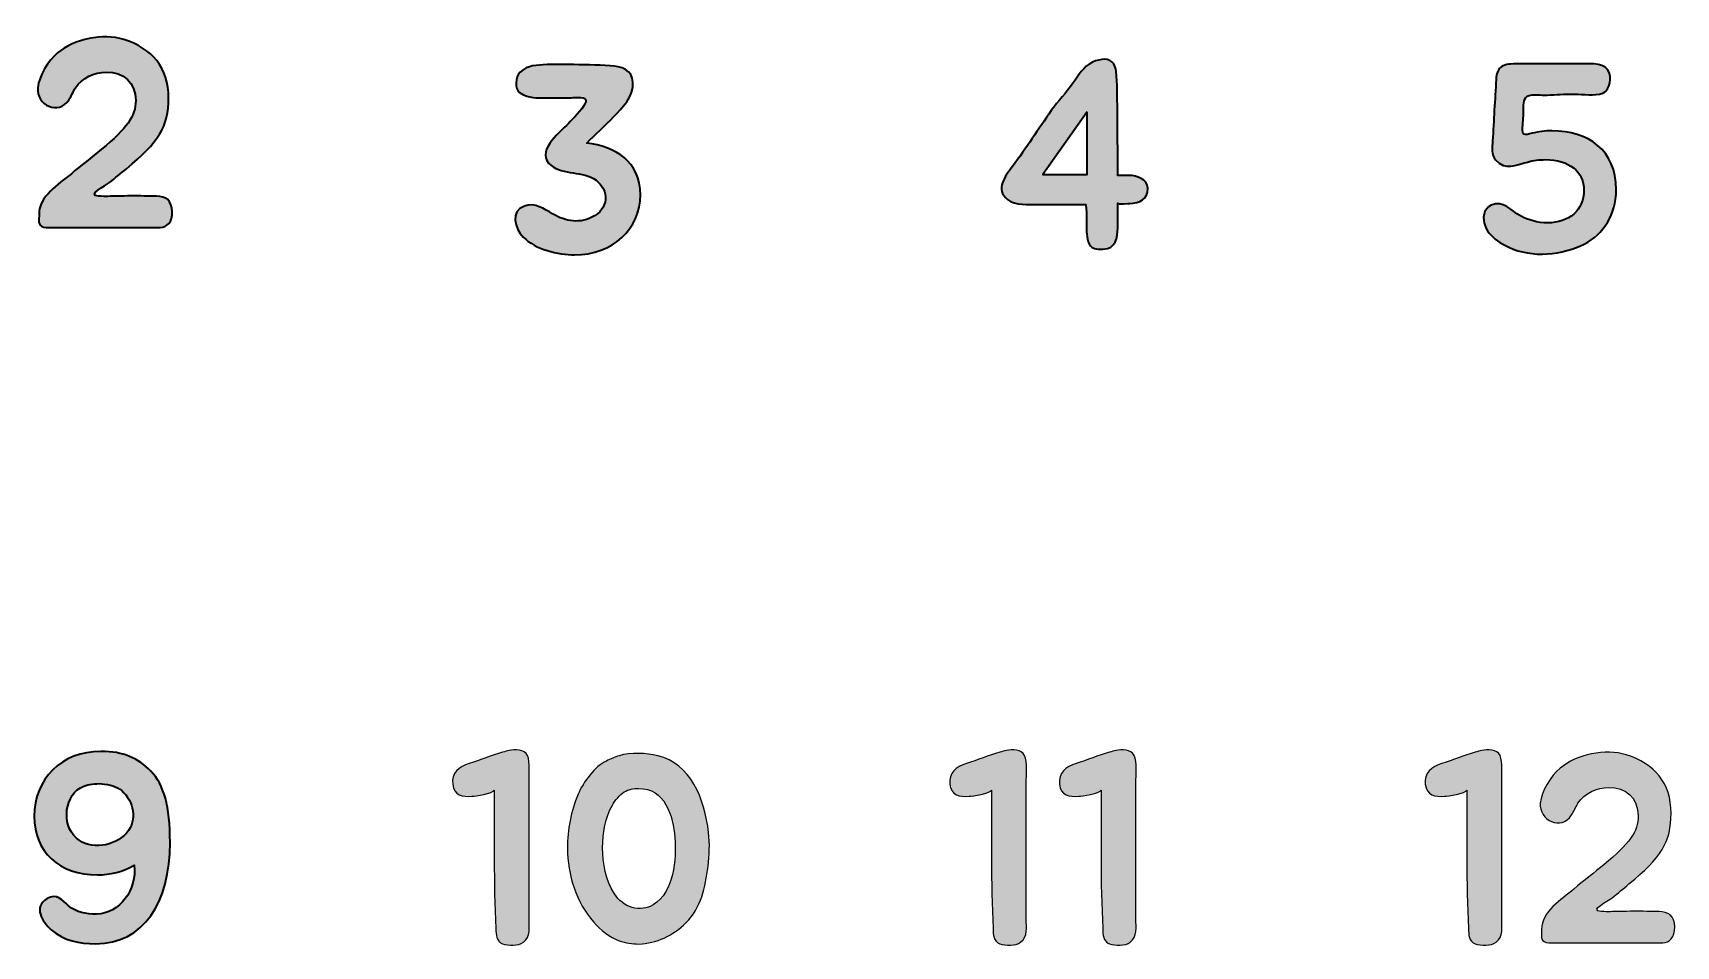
# Model space of a CAD drawing. Header units: millimetres. Extents: x 28 to 183, y 96 to 201.
# Drawn here: x 70.68 to 101.11, y 123.4 to 140.32 of the extents above; entities that cross this region are included whole.
import ezdxf

# ---------------------------------------------------------------- set-up
doc = ezdxf.new("R2010")
doc.units = ezdxf.units.MM
doc.header["$MEASUREMENT"] = 0
doc.layers.add('Layer 1', color=7, linetype='Continuous', lineweight=0)

# ---------------------------------------------------------------- blocks, each defined once
blk = doc.blocks.new('Block_0')
at = {"layer": 'Layer 1', "true_color": 0x010101, "transparency": 33554687}
h = blk.add_hatch(color=18, dxfattribs=at)
h.dxf.hatch_style = 2
edge = h.paths.add_edge_path()
edge.add_spline(control_points=[(70.771, 139.304), (70.79, 139.521), (70.968, 139.813), (71.136, 139.951), (71.448, 140.208), (71.976, 140.322), (72.362, 140.198), (72.886, 140.035), (73.192, 139.679), (73.192, 139.116), (73.192, 138.582), (73.009, 138.296), (72.411, 137.806), (72.312, 137.722), (72.204, 137.634), (72.1, 137.549), (72.031, 137.495), (71.66, 137.317), (71.897, 137.297), (72.04, 137.287), (72.1, 137.297), (72.243, 137.297), (72.411, 137.297), (72.579, 137.312), (72.742, 137.297), (72.876, 137.287), (73.073, 137.322), (73.177, 137.233), (73.281, 137.144), (73.286, 136.882), (73.197, 136.788), (73.113, 136.69), (72.974, 136.719), (72.861, 136.719), (72.861, 136.719), (71.087, 136.719), (71.087, 136.719), (71.023, 136.719), (70.939, 136.704), (70.879, 136.724), (70.761, 136.754), (70.795, 136.863), (70.795, 136.961), (70.795, 137.297), (71.156, 137.515), (71.393, 137.713), (71.566, 137.866), (71.774, 138.014), (71.952, 138.167), (72.416, 138.552), (72.584, 138.77), (72.584, 139.071), (72.584, 139.403), (72.352, 139.595), (72.04, 139.595), (71.813, 139.595), (71.596, 139.491), (71.468, 139.304), (71.428, 139.234), (71.393, 139.151), (71.349, 139.086), (71.156, 138.78), (70.746, 138.987), (70.771, 139.304)], knot_values=[0, 0, 0, 0, 1, 1, 1, 2, 2, 2, 3, 3, 3, 4, 4, 4, 5, 5, 5, 6, 6, 6, 7, 7, 7, 8, 8, 8, 9, 9, 9, 10, 10, 10, 11, 11, 11, 12, 12, 12, 13, 13, 13, 14, 14, 14, 15, 15, 15, 16, 16, 16, 17, 17, 17, 18, 18, 18, 19, 19, 19, 20, 20, 20, 21, 21, 21, 21], degree=3, periodic=0)
h = blk.add_hatch(color=18, dxfattribs=at)
h.dxf.hatch_style = 2
edge = h.paths.add_edge_path()
edge.add_spline(control_points=[(79.627, 139.397), (79.632, 139.471), (79.646, 139.545), (79.701, 139.594), (79.849, 139.728), (80.007, 139.723), (80.2, 139.733), (80.348, 139.738), (80.457, 139.733), (80.605, 139.733), (80.837, 139.733), (81.129, 139.723), (81.371, 139.713), (81.569, 139.703), (81.781, 139.634), (81.791, 139.406), (81.806, 139.145), (81.589, 138.922), (81.431, 138.764), (81.287, 138.616), (81.08, 138.428), (80.936, 138.28), (81.455, 138.211), (81.929, 137.954), (81.929, 137.321), (81.929, 136.689), (81.416, 136.209), (80.709, 136.209), (80.403, 136.209), (79.987, 136.308), (79.76, 136.54), (79.602, 136.694), (79.513, 137.02), (79.78, 137.114), (79.978, 137.183), (80.146, 137.059), (80.304, 136.97), (80.546, 136.822), (80.823, 136.778), (81.08, 136.931), (81.376, 137.109), (81.327, 137.469), (81.06, 137.623), (80.808, 137.771), (80.432, 137.682), (80.23, 137.909), (80.007, 138.166), (80.477, 138.507), (80.63, 138.68), (80.729, 138.779), (80.892, 138.947), (80.917, 139.046), (80.956, 139.154), (80.729, 139.12), (80.65, 139.12), (80.65, 139.12), (80.319, 139.12), (80.319, 139.12), (80.141, 139.12), (79.839, 139.09), (79.691, 139.219), (79.646, 139.258), (79.627, 139.313), (79.627, 139.397)], knot_values=[0, 0, 0, 0, 1, 1, 1, 2, 2, 2, 3, 3, 3, 4, 4, 4, 5, 5, 5, 6, 6, 6, 7, 7, 7, 8, 8, 8, 9, 9, 9, 10, 10, 10, 11, 11, 11, 12, 12, 12, 13, 13, 13, 14, 14, 14, 15, 15, 15, 16, 16, 16, 17, 17, 17, 18, 18, 18, 19, 19, 19, 20, 20, 20, 21, 21, 21, 21], degree=3, periodic=0)
h = blk.add_hatch(color=18, dxfattribs=at)
h.dxf.hatch_style = 2
edge = h.paths.add_edge_path()
edge.add_spline(control_points=[(90.736, 139.608), (90.766, 139.38), (90.756, 139.133), (90.761, 138.901), (90.761, 138.634), (90.766, 138.367), (90.766, 138.1), (90.766, 138.1), (90.766, 137.68), (90.766, 137.68), (90.766, 137.68), (90.978, 137.68), (90.978, 137.68), (91.122, 137.68), (91.314, 137.616), (91.324, 137.443), (91.324, 137.236), (91.171, 137.171), (90.988, 137.161), (90.968, 137.161), (90.776, 137.147), (90.766, 137.166), (90.766, 137.166), (90.766, 136.83), (90.766, 136.83), (90.766, 136.687), (90.781, 136.445), (90.637, 136.351), (90.578, 136.312), (90.41, 136.307), (90.336, 136.326), (90.217, 136.366), (90.198, 136.524), (90.188, 136.633), (90.183, 136.677), (90.198, 137.142), (90.168, 137.142), (90.168, 137.142), (89.298, 137.142), (89.298, 137.142), (89.111, 137.142), (88.873, 137.122), (88.725, 137.236), (88.493, 137.413), (88.686, 137.675), (88.819, 137.848), (89.071, 138.184), (89.298, 138.54), (89.536, 138.881), (89.664, 139.059), (89.817, 139.217), (89.941, 139.395), (90.034, 139.533), (90.133, 139.697), (90.297, 139.776), (90.455, 139.85), (90.613, 139.86), (90.692, 139.746), (90.712, 139.716), (90.731, 139.662), (90.736, 139.608)], knot_values=[0, 0, 0, 0, 1, 1, 1, 2, 2, 2, 3, 3, 3, 4, 4, 4, 5, 5, 5, 6, 6, 6, 7, 7, 7, 8, 8, 8, 9, 9, 9, 10, 10, 10, 11, 11, 11, 12, 12, 12, 13, 13, 13, 14, 14, 14, 15, 15, 15, 16, 16, 16, 17, 17, 17, 18, 18, 18, 19, 19, 19, 20, 20, 20, 20], degree=3, periodic=0)
edge = h.paths.add_edge_path()
edge.add_spline(control_points=[(90.203, 138.856), (90.203, 138.856), (89.382, 137.7), (89.382, 137.7), (89.382, 137.7), (90.203, 137.7), (90.203, 137.7), (90.203, 137.7), (90.203, 138.856), (90.203, 138.856)], knot_values=[0, 0, 0, 0, 1, 1, 1, 2, 2, 2, 3, 3, 3, 3], degree=3, periodic=0)
edge.add_line((90.203, 138.856), (90.203, 138.856))
h = blk.add_hatch(color=18, dxfattribs=at)
h.dxf.hatch_style = 2
edge = h.paths.add_edge_path()
edge.add_spline(control_points=[(98.139, 139.747), (98.139, 139.747), (99.36, 139.747), (99.36, 139.747), (99.538, 139.747), (99.809, 139.782), (99.874, 139.569), (99.913, 139.436), (99.864, 139.208), (99.686, 139.189), (99.518, 139.159), (99.325, 139.189), (99.152, 139.189), (98.964, 139.189), (98.836, 139.169), (98.653, 139.169), (98.584, 139.169), (98.446, 139.184), (98.386, 139.164), (98.277, 139.139), (98.282, 138.991), (98.282, 138.912), (98.282, 138.798), (98.267, 138.685), (98.263, 138.571), (98.248, 138.418), (98.302, 138.423), (98.44, 138.462), (98.559, 138.492), (98.683, 138.507), (98.806, 138.507), (99.473, 138.507), (99.997, 138.151), (99.997, 137.42), (99.997, 137.355), (99.997, 137.296), (99.982, 137.237), (99.928, 136.822), (99.656, 136.486), (99.261, 136.347), (98.796, 136.169), (98.263, 136.169), (97.843, 136.441), (97.724, 136.51), (97.615, 136.619), (97.571, 136.748), (97.516, 136.886), (97.531, 137.054), (97.679, 137.128), (97.902, 137.237), (98.05, 137.024), (98.223, 136.93), (98.371, 136.856), (98.539, 136.802), (98.722, 136.802), (99.127, 136.802), (99.399, 137.039), (99.399, 137.405), (99.399, 137.756), (99.117, 137.973), (98.688, 137.973), (98.574, 137.973), (98.46, 137.963), (98.352, 137.929), (98.139, 137.879), (97.942, 137.761), (97.763, 137.968), (97.679, 138.057), (97.699, 138.205), (97.709, 138.319), (97.719, 138.512), (97.729, 138.699), (97.739, 138.892), (97.754, 139.08), (97.763, 139.273), (97.773, 139.46), (97.778, 139.569), (97.808, 139.633), (97.852, 139.678), (97.912, 139.737), (98.01, 139.747), (98.139, 139.747)], knot_values=[0, 0, 0, 0, 1, 1, 1, 2, 2, 2, 3, 3, 3, 4, 4, 4, 5, 5, 5, 6, 6, 6, 7, 7, 7, 8, 8, 8, 9, 9, 9, 10, 10, 10, 11, 11, 11, 12, 12, 12, 13, 13, 13, 14, 14, 14, 15, 15, 15, 16, 16, 16, 17, 17, 17, 18, 18, 18, 19, 19, 19, 20, 20, 20, 21, 21, 21, 22, 22, 22, 23, 23, 23, 24, 24, 24, 25, 25, 25, 26, 26, 26, 27, 27, 27, 27], degree=3, periodic=0)
h = blk.add_hatch(color=18, dxfattribs=at)
h.dxf.hatch_style = 2
edge = h.paths.add_edge_path()
edge.add_spline(control_points=[(71.021, 123.706), (70.848, 123.864), (70.68, 124.126), (70.947, 124.285), (71.12, 124.388), (71.219, 124.26), (71.337, 124.151), (71.485, 124.028), (71.668, 123.998), (71.856, 123.998), (72.291, 123.998), (72.617, 124.462), (72.553, 124.902), (72.36, 124.789), (72.098, 124.724), (71.876, 124.724), (71.169, 124.724), (70.705, 125.149), (70.705, 125.811), (70.705, 126.498), (71.204, 127.012), (71.94, 127.012), (72.36, 127.012), (72.627, 126.889), (72.864, 126.647), (73.106, 126.39), (73.22, 126.004), (73.22, 125.322), (73.22, 124.21), (72.731, 123.45), (71.841, 123.45), (71.54, 123.45), (71.253, 123.504), (71.021, 123.706)], knot_values=[0, 0, 0, 0, 1, 1, 1, 2, 2, 2, 3, 3, 3, 4, 4, 4, 5, 5, 5, 6, 6, 6, 7, 7, 7, 8, 8, 8, 9, 9, 9, 10, 10, 10, 11, 11, 11, 11], degree=3, periodic=0)
edge = h.paths.add_edge_path()
edge.add_spline(control_points=[(71.624, 126.37), (71.263, 126.227), (71.199, 125.658), (71.485, 125.406), (71.742, 125.174), (72.202, 125.253), (72.414, 125.5), (72.627, 125.747), (72.543, 126.088), (72.325, 126.286), (72.236, 126.36), (72.098, 126.4), (71.955, 126.414), (71.836, 126.419), (71.713, 126.4), (71.624, 126.37)], knot_values=[0, 0, 0, 0, 1, 1, 1, 2, 2, 2, 3, 3, 3, 4, 4, 4, 5, 5, 5, 5], degree=3, periodic=0)
edge.add_line((71.624, 126.37), (71.624, 126.37))
h = blk.add_hatch(color=18, dxfattribs=at)
h.dxf.hatch_style = 2
edge = h.paths.add_edge_path()
edge.add_spline(control_points=[(79.501, 127.027), (79.6, 127.052), (79.783, 127.052), (79.837, 126.938), (79.891, 126.805), (79.867, 126.572), (79.867, 126.429), (79.867, 126.429), (79.867, 123.904), (79.867, 123.904), (79.867, 123.766), (79.901, 123.578), (79.763, 123.479), (79.669, 123.405), (79.486, 123.41), (79.378, 123.449), (79.259, 123.489), (79.254, 123.622), (79.254, 123.731), (79.209, 124.596), (79.224, 125.416), (79.224, 126.296), (79.204, 126.236), (78.864, 126.182), (78.809, 126.182), (78.636, 126.162), (78.473, 126.202), (78.453, 126.404), (78.429, 126.612), (78.567, 126.726), (78.76, 126.785), (78.967, 126.854), (79.17, 126.938), (79.378, 126.997), (79.422, 127.007), (79.461, 127.022), (79.501, 127.027)], knot_values=[0, 0, 0, 0, 1, 1, 1, 2, 2, 2, 3, 3, 3, 4, 4, 4, 5, 5, 5, 6, 6, 6, 7, 7, 7, 8, 8, 8, 9, 9, 9, 10, 10, 10, 11, 11, 11, 12, 12, 12, 12], degree=3, periodic=0)
h = blk.add_hatch(color=18, dxfattribs=at)
h.dxf.hatch_style = 2
edge = h.paths.add_edge_path()
edge.add_spline(control_points=[(81.536, 123.504), (81.358, 123.573), (81.195, 123.701), (81.061, 123.855), (80.745, 124.21), (80.577, 124.724), (80.577, 125.223), (80.577, 125.559), (80.646, 125.905), (80.775, 126.217), (80.869, 126.439), (81.091, 126.741), (81.299, 126.834), (81.373, 126.869), (81.457, 126.903), (81.536, 126.933), (81.748, 126.997), (82.035, 126.983), (82.252, 126.933), (82.855, 126.79), (83.117, 126.138), (83.191, 125.51), (83.216, 125.302), (83.206, 125.09), (83.181, 124.882), (83.132, 124.497), (83.053, 124.116), (82.776, 123.84), (82.529, 123.598), (82.228, 123.454), (81.897, 123.444), (81.778, 123.444), (81.654, 123.459), (81.536, 123.504)], knot_values=[0, 0, 0, 0, 1, 1, 1, 2, 2, 2, 3, 3, 3, 4, 4, 4, 5, 5, 5, 6, 6, 6, 7, 7, 7, 8, 8, 8, 9, 9, 9, 10, 10, 10, 11, 11, 11, 11], degree=3, periodic=0)
edge = h.paths.add_edge_path()
edge.add_spline(control_points=[(81.63, 126.261), (81.541, 126.202), (81.467, 126.113), (81.412, 126.019), (81.274, 125.782), (81.229, 125.5), (81.229, 125.228), (81.229, 124.947), (81.284, 124.621), (81.447, 124.373), (81.526, 124.255), (81.634, 124.161), (81.778, 124.121), (81.911, 124.087), (82.05, 124.097), (82.168, 124.171), (82.549, 124.403), (82.598, 125.016), (82.568, 125.416), (82.539, 125.811), (82.381, 126.34), (81.891, 126.325), (81.803, 126.325), (81.708, 126.311), (81.63, 126.261)], knot_values=[0, 0, 0, 0, 1, 1, 1, 2, 2, 2, 3, 3, 3, 4, 4, 4, 5, 5, 5, 6, 6, 6, 7, 7, 7, 8, 8, 8, 8], degree=3, periodic=0)
edge.add_line((81.63, 126.261), (81.63, 126.261))
h = blk.add_hatch(color=18, dxfattribs=at)
h.dxf.hatch_style = 2
edge = h.paths.add_edge_path()
edge.add_spline(control_points=[(88.707, 127.027), (88.806, 127.052), (88.989, 127.052), (89.043, 126.938), (89.097, 126.805), (89.073, 126.572), (89.073, 126.429), (89.073, 126.429), (89.073, 123.904), (89.073, 123.904), (89.073, 123.766), (89.107, 123.578), (88.969, 123.479), (88.875, 123.405), (88.692, 123.41), (88.584, 123.449), (88.465, 123.489), (88.46, 123.622), (88.46, 123.731), (88.416, 124.596), (88.43, 125.416), (88.43, 126.296), (88.41, 126.236), (88.07, 126.182), (88.015, 126.182), (87.842, 126.162), (87.679, 126.202), (87.659, 126.404), (87.635, 126.612), (87.773, 126.726), (87.966, 126.785), (88.173, 126.854), (88.376, 126.938), (88.584, 126.997), (88.628, 127.007), (88.667, 127.022), (88.707, 127.027)], knot_values=[0, 0, 0, 0, 1, 1, 1, 2, 2, 2, 3, 3, 3, 4, 4, 4, 5, 5, 5, 6, 6, 6, 7, 7, 7, 8, 8, 8, 9, 9, 9, 10, 10, 10, 11, 11, 11, 12, 12, 12, 12], degree=3, periodic=0)
h = blk.add_hatch(color=18, dxfattribs=at)
h.dxf.hatch_style = 2
edge = h.paths.add_edge_path()
edge.add_spline(control_points=[(90.737, 127.027), (90.836, 127.052), (91.019, 127.052), (91.073, 126.938), (91.127, 126.805), (91.103, 126.572), (91.103, 126.429), (91.103, 126.429), (91.103, 123.904), (91.103, 123.904), (91.103, 123.766), (91.137, 123.578), (90.999, 123.479), (90.905, 123.405), (90.722, 123.41), (90.613, 123.449), (90.495, 123.489), (90.49, 123.622), (90.49, 123.731), (90.445, 124.596), (90.46, 125.416), (90.46, 126.296), (90.44, 126.236), (90.099, 126.182), (90.045, 126.182), (89.872, 126.162), (89.709, 126.202), (89.689, 126.404), (89.665, 126.612), (89.803, 126.726), (89.996, 126.785), (90.203, 126.854), (90.406, 126.938), (90.613, 126.997), (90.658, 127.007), (90.697, 127.022), (90.737, 127.027)], knot_values=[0, 0, 0, 0, 1, 1, 1, 2, 2, 2, 3, 3, 3, 4, 4, 4, 5, 5, 5, 6, 6, 6, 7, 7, 7, 8, 8, 8, 9, 9, 9, 10, 10, 10, 11, 11, 11, 12, 12, 12, 12], degree=3, periodic=0)
h = blk.add_hatch(color=18, dxfattribs=at)
h.dxf.hatch_style = 2
edge = h.paths.add_edge_path()
edge.add_spline(control_points=[(97.51, 127.027), (97.609, 127.052), (97.792, 127.052), (97.846, 126.938), (97.9, 126.805), (97.876, 126.572), (97.876, 126.429), (97.876, 126.429), (97.876, 123.904), (97.876, 123.904), (97.876, 123.766), (97.91, 123.578), (97.772, 123.479), (97.678, 123.405), (97.495, 123.41), (97.386, 123.449), (97.268, 123.489), (97.263, 123.622), (97.263, 123.731), (97.218, 124.596), (97.233, 125.416), (97.233, 126.296), (97.213, 126.236), (96.872, 126.182), (96.818, 126.182), (96.645, 126.162), (96.482, 126.202), (96.462, 126.404), (96.438, 126.612), (96.576, 126.726), (96.769, 126.785), (96.976, 126.854), (97.179, 126.938), (97.386, 126.997), (97.431, 127.007), (97.47, 127.022), (97.51, 127.027)], knot_values=[0, 0, 0, 0, 1, 1, 1, 2, 2, 2, 3, 3, 3, 4, 4, 4, 5, 5, 5, 6, 6, 6, 7, 7, 7, 8, 8, 8, 9, 9, 9, 10, 10, 10, 11, 11, 11, 12, 12, 12, 12], degree=3, periodic=0)
h = blk.add_hatch(color=18, dxfattribs=at)
h.dxf.hatch_style = 2
edge = h.paths.add_edge_path()
edge.add_spline(control_points=[(98.591, 126.054), (98.61, 126.271), (98.789, 126.563), (98.957, 126.701), (99.268, 126.958), (99.797, 127.072), (100.182, 126.948), (100.706, 126.785), (101.012, 126.429), (101.012, 125.866), (101.012, 125.332), (100.829, 125.046), (100.231, 124.556), (100.132, 124.472), (100.024, 124.383), (99.92, 124.299), (99.851, 124.245), (99.48, 124.067), (99.717, 124.047), (99.861, 124.037), (99.92, 124.047), (100.064, 124.047), (100.231, 124.047), (100.399, 124.062), (100.562, 124.047), (100.696, 124.037), (100.893, 124.072), (100.998, 123.983), (101.101, 123.894), (101.106, 123.632), (101.017, 123.538), (100.933, 123.439), (100.795, 123.469), (100.681, 123.469), (100.681, 123.469), (98.907, 123.469), (98.907, 123.469), (98.843, 123.469), (98.759, 123.454), (98.7, 123.474), (98.581, 123.504), (98.616, 123.612), (98.616, 123.711), (98.616, 124.047), (98.976, 124.265), (99.213, 124.462), (99.386, 124.616), (99.594, 124.764), (99.772, 124.917), (100.236, 125.302), (100.404, 125.52), (100.404, 125.821), (100.404, 126.152), (100.172, 126.345), (99.861, 126.345), (99.634, 126.345), (99.416, 126.241), (99.288, 126.054), (99.248, 125.984), (99.213, 125.9), (99.169, 125.836), (98.976, 125.53), (98.566, 125.737), (98.591, 126.054)], knot_values=[0, 0, 0, 0, 1, 1, 1, 2, 2, 2, 3, 3, 3, 4, 4, 4, 5, 5, 5, 6, 6, 6, 7, 7, 7, 8, 8, 8, 9, 9, 9, 10, 10, 10, 11, 11, 11, 12, 12, 12, 13, 13, 13, 14, 14, 14, 15, 15, 15, 16, 16, 16, 17, 17, 17, 18, 18, 18, 19, 19, 19, 20, 20, 20, 21, 21, 21, 21], degree=3, periodic=0)
at = {"layer": 'Layer 1', "color": 18, "lineweight": 35, "true_color": 0x010101}
blk.add_lwpolyline([(90.203, 138.856), (89.382, 137.7), (90.203, 137.7)], close=True, dxfattribs=at)
for points, knots in [([(70.771, 139.304), (70.79, 139.521), (70.968, 139.813), (71.136, 139.951), (71.448, 140.208), (71.976, 140.322), (72.362, 140.198), (72.886, 140.035), (73.192, 139.679), (73.192, 139.116), (73.192, 138.582), (73.009, 138.296), (72.411, 137.806), (72.312, 137.722), (72.204, 137.634), (72.1, 137.549), (72.031, 137.495), (71.66, 137.317), (71.897, 137.297), (72.04, 137.287), (72.1, 137.297), (72.243, 137.297), (72.411, 137.297), (72.579, 137.312), (72.742, 137.297), (72.876, 137.287), (73.073, 137.322), (73.177, 137.233), (73.281, 137.144), (73.286, 136.882), (73.197, 136.788), (73.113, 136.69), (72.974, 136.719), (72.861, 136.719), (72.861, 136.719), (71.087, 136.719), (71.087, 136.719), (71.023, 136.719), (70.939, 136.704), (70.879, 136.724), (70.761, 136.754), (70.795, 136.863), (70.795, 136.961), (70.795, 137.297), (71.156, 137.515), (71.393, 137.713), (71.566, 137.866), (71.774, 138.014), (71.952, 138.167), (72.416, 138.552), (72.584, 138.77), (72.584, 139.071), (72.584, 139.403), (72.352, 139.595), (72.04, 139.595), (71.813, 139.595), (71.596, 139.491), (71.468, 139.304), (71.428, 139.234), (71.393, 139.151), (71.349, 139.086), (71.156, 138.78), (70.746, 138.987), (70.771, 139.304)], [0, 0, 0, 0, 1, 1, 1, 2, 2, 2, 3, 3, 3, 4, 4, 4, 5, 5, 5, 6, 6, 6, 7, 7, 7, 8, 8, 8, 9, 9, 9, 10, 10, 10, 11, 11, 11, 12, 12, 12, 13, 13, 13, 14, 14, 14, 15, 15, 15, 16, 16, 16, 17, 17, 17, 18, 18, 18, 19, 19, 19, 20, 20, 20, 21, 21, 21, 21]), ([(79.627, 139.397), (79.632, 139.471), (79.646, 139.545), (79.701, 139.594), (79.849, 139.728), (80.007, 139.723), (80.2, 139.733), (80.348, 139.738), (80.457, 139.733), (80.605, 139.733), (80.837, 139.733), (81.129, 139.723), (81.371, 139.713), (81.569, 139.703), (81.781, 139.634), (81.791, 139.406), (81.806, 139.145), (81.589, 138.922), (81.431, 138.764), (81.287, 138.616), (81.08, 138.428), (80.936, 138.28), (81.455, 138.211), (81.929, 137.954), (81.929, 137.321), (81.929, 136.689), (81.416, 136.209), (80.709, 136.209), (80.403, 136.209), (79.987, 136.308), (79.76, 136.54), (79.602, 136.694), (79.513, 137.02), (79.78, 137.114), (79.978, 137.183), (80.146, 137.059), (80.304, 136.97), (80.546, 136.822), (80.823, 136.778), (81.08, 136.931), (81.376, 137.109), (81.327, 137.469), (81.06, 137.623), (80.808, 137.771), (80.432, 137.682), (80.23, 137.909), (80.007, 138.166), (80.477, 138.507), (80.63, 138.68), (80.729, 138.779), (80.892, 138.947), (80.917, 139.046), (80.956, 139.154), (80.729, 139.12), (80.65, 139.12), (80.65, 139.12), (80.319, 139.12), (80.319, 139.12), (80.141, 139.12), (79.839, 139.09), (79.691, 139.219), (79.646, 139.258), (79.627, 139.313), (79.627, 139.397)], [0, 0, 0, 0, 1, 1, 1, 2, 2, 2, 3, 3, 3, 4, 4, 4, 5, 5, 5, 6, 6, 6, 7, 7, 7, 8, 8, 8, 9, 9, 9, 10, 10, 10, 11, 11, 11, 12, 12, 12, 13, 13, 13, 14, 14, 14, 15, 15, 15, 16, 16, 16, 17, 17, 17, 18, 18, 18, 19, 19, 19, 20, 20, 20, 21, 21, 21, 21]), ([(90.736, 139.608), (90.766, 139.38), (90.756, 139.133), (90.761, 138.901), (90.761, 138.634), (90.766, 138.367), (90.766, 138.1), (90.766, 138.1), (90.766, 137.68), (90.766, 137.68), (90.766, 137.68), (90.978, 137.68), (90.978, 137.68), (91.122, 137.68), (91.314, 137.616), (91.324, 137.443), (91.324, 137.236), (91.171, 137.171), (90.988, 137.161), (90.968, 137.161), (90.776, 137.147), (90.766, 137.166), (90.766, 137.166), (90.766, 136.83), (90.766, 136.83), (90.766, 136.687), (90.781, 136.445), (90.637, 136.351), (90.578, 136.312), (90.41, 136.307), (90.336, 136.326), (90.217, 136.366), (90.198, 136.524), (90.188, 136.633), (90.183, 136.677), (90.198, 137.142), (90.168, 137.142), (90.168, 137.142), (89.298, 137.142), (89.298, 137.142), (89.111, 137.142), (88.873, 137.122), (88.725, 137.236), (88.493, 137.413), (88.686, 137.675), (88.819, 137.848), (89.071, 138.184), (89.298, 138.54), (89.536, 138.881), (89.664, 139.059), (89.817, 139.217), (89.941, 139.395), (90.034, 139.533), (90.133, 139.697), (90.297, 139.776), (90.455, 139.85), (90.613, 139.86), (90.692, 139.746), (90.712, 139.716), (90.731, 139.662), (90.736, 139.608)], [0, 0, 0, 0, 1, 1, 1, 2, 2, 2, 3, 3, 3, 4, 4, 4, 5, 5, 5, 6, 6, 6, 7, 7, 7, 8, 8, 8, 9, 9, 9, 10, 10, 10, 11, 11, 11, 12, 12, 12, 13, 13, 13, 14, 14, 14, 15, 15, 15, 16, 16, 16, 17, 17, 17, 18, 18, 18, 19, 19, 19, 20, 20, 20, 20]), ([(98.139, 139.747), (98.139, 139.747), (99.36, 139.747), (99.36, 139.747), (99.538, 139.747), (99.809, 139.782), (99.874, 139.569), (99.913, 139.436), (99.864, 139.208), (99.686, 139.189), (99.518, 139.159), (99.325, 139.189), (99.152, 139.189), (98.964, 139.189), (98.836, 139.169), (98.653, 139.169), (98.584, 139.169), (98.446, 139.184), (98.386, 139.164), (98.277, 139.139), (98.282, 138.991), (98.282, 138.912), (98.282, 138.798), (98.267, 138.685), (98.263, 138.571), (98.248, 138.418), (98.302, 138.423), (98.44, 138.462), (98.559, 138.492), (98.683, 138.507), (98.806, 138.507), (99.473, 138.507), (99.997, 138.151), (99.997, 137.42), (99.997, 137.355), (99.997, 137.296), (99.982, 137.237), (99.928, 136.822), (99.656, 136.486), (99.261, 136.347), (98.796, 136.169), (98.263, 136.169), (97.843, 136.441), (97.724, 136.51), (97.615, 136.619), (97.571, 136.748), (97.516, 136.886), (97.531, 137.054), (97.679, 137.128), (97.902, 137.237), (98.05, 137.024), (98.223, 136.93), (98.371, 136.856), (98.539, 136.802), (98.722, 136.802), (99.127, 136.802), (99.399, 137.039), (99.399, 137.405), (99.399, 137.756), (99.117, 137.973), (98.688, 137.973), (98.574, 137.973), (98.46, 137.963), (98.352, 137.929), (98.139, 137.879), (97.942, 137.761), (97.763, 137.968), (97.679, 138.057), (97.699, 138.205), (97.709, 138.319), (97.719, 138.512), (97.729, 138.699), (97.739, 138.892), (97.754, 139.08), (97.763, 139.273), (97.773, 139.46), (97.778, 139.569), (97.808, 139.633), (97.852, 139.678), (97.912, 139.737), (98.01, 139.747), (98.139, 139.747)], [0, 0, 0, 0, 1, 1, 1, 2, 2, 2, 3, 3, 3, 4, 4, 4, 5, 5, 5, 6, 6, 6, 7, 7, 7, 8, 8, 8, 9, 9, 9, 10, 10, 10, 11, 11, 11, 12, 12, 12, 13, 13, 13, 14, 14, 14, 15, 15, 15, 16, 16, 16, 17, 17, 17, 18, 18, 18, 19, 19, 19, 20, 20, 20, 21, 21, 21, 22, 22, 22, 23, 23, 23, 24, 24, 24, 25, 25, 25, 26, 26, 26, 27, 27, 27, 27]), ([(71.021, 123.706), (70.848, 123.864), (70.68, 124.126), (70.947, 124.285), (71.12, 124.388), (71.219, 124.26), (71.337, 124.151), (71.485, 124.028), (71.668, 123.998), (71.856, 123.998), (72.291, 123.998), (72.617, 124.462), (72.553, 124.902), (72.36, 124.789), (72.098, 124.724), (71.876, 124.724), (71.169, 124.724), (70.705, 125.149), (70.705, 125.811), (70.705, 126.498), (71.204, 127.012), (71.94, 127.012), (72.36, 127.012), (72.627, 126.889), (72.864, 126.647), (73.106, 126.39), (73.22, 126.004), (73.22, 125.322), (73.22, 124.21), (72.731, 123.45), (71.841, 123.45), (71.54, 123.45), (71.253, 123.504), (71.021, 123.706)], [0, 0, 0, 0, 1, 1, 1, 2, 2, 2, 3, 3, 3, 4, 4, 4, 5, 5, 5, 6, 6, 6, 7, 7, 7, 8, 8, 8, 9, 9, 9, 10, 10, 10, 11, 11, 11, 11]), ([(71.624, 126.37), (71.263, 126.227), (71.199, 125.658), (71.485, 125.406), (71.742, 125.174), (72.202, 125.253), (72.414, 125.5), (72.627, 125.747), (72.543, 126.088), (72.325, 126.286), (72.236, 126.36), (72.098, 126.4), (71.955, 126.414), (71.836, 126.419), (71.713, 126.4), (71.624, 126.37)], [0, 0, 0, 0, 1, 1, 1, 2, 2, 2, 3, 3, 3, 4, 4, 4, 5, 5, 5, 5])]:
    blk.add_open_spline(points, degree=3, knots=knots, dxfattribs=at)
at = {"layer": 'Layer 1'}
for points, knots in [([(70.771, 139.304), (70.79, 139.521), (70.968, 139.813), (71.136, 139.951), (71.448, 140.208), (71.976, 140.322), (72.362, 140.198), (72.886, 140.035), (73.192, 139.679), (73.192, 139.116), (73.192, 138.582), (73.009, 138.296), (72.411, 137.806), (72.312, 137.722), (72.204, 137.634), (72.1, 137.549), (72.031, 137.495), (71.66, 137.317), (71.897, 137.297), (72.04, 137.287), (72.1, 137.297), (72.243, 137.297), (72.411, 137.297), (72.579, 137.312), (72.742, 137.297), (72.876, 137.287), (73.073, 137.322), (73.177, 137.233), (73.281, 137.144), (73.286, 136.882), (73.197, 136.788), (73.113, 136.69), (72.974, 136.719), (72.861, 136.719), (72.861, 136.719), (71.087, 136.719), (71.087, 136.719), (71.023, 136.719), (70.939, 136.704), (70.879, 136.724), (70.761, 136.754), (70.795, 136.863), (70.795, 136.961), (70.795, 137.297), (71.156, 137.515), (71.393, 137.713), (71.566, 137.866), (71.774, 138.014), (71.952, 138.167), (72.416, 138.552), (72.584, 138.77), (72.584, 139.071), (72.584, 139.403), (72.352, 139.595), (72.04, 139.595), (71.813, 139.595), (71.596, 139.491), (71.468, 139.304), (71.428, 139.234), (71.393, 139.151), (71.349, 139.086), (71.156, 138.78), (70.746, 138.987), (70.771, 139.304)], [0, 0, 0, 0, 1, 1, 1, 2, 2, 2, 3, 3, 3, 4, 4, 4, 5, 5, 5, 6, 6, 6, 7, 7, 7, 8, 8, 8, 9, 9, 9, 10, 10, 10, 11, 11, 11, 12, 12, 12, 13, 13, 13, 14, 14, 14, 15, 15, 15, 16, 16, 16, 17, 17, 17, 18, 18, 18, 19, 19, 19, 20, 20, 20, 21, 21, 21, 21]), ([(79.627, 139.397), (79.632, 139.471), (79.646, 139.545), (79.701, 139.594), (79.849, 139.728), (80.007, 139.723), (80.2, 139.733), (80.348, 139.738), (80.457, 139.733), (80.605, 139.733), (80.837, 139.733), (81.129, 139.723), (81.371, 139.713), (81.569, 139.703), (81.781, 139.634), (81.791, 139.406), (81.806, 139.145), (81.589, 138.922), (81.431, 138.764), (81.287, 138.616), (81.08, 138.428), (80.936, 138.28), (81.455, 138.211), (81.929, 137.954), (81.929, 137.321), (81.929, 136.689), (81.416, 136.209), (80.709, 136.209), (80.403, 136.209), (79.987, 136.308), (79.76, 136.54), (79.602, 136.694), (79.513, 137.02), (79.78, 137.114), (79.978, 137.183), (80.146, 137.059), (80.304, 136.97), (80.546, 136.822), (80.823, 136.778), (81.08, 136.931), (81.376, 137.109), (81.327, 137.469), (81.06, 137.623), (80.808, 137.771), (80.432, 137.682), (80.23, 137.909), (80.007, 138.166), (80.477, 138.507), (80.63, 138.68), (80.729, 138.779), (80.892, 138.947), (80.917, 139.046), (80.956, 139.154), (80.729, 139.12), (80.65, 139.12), (80.65, 139.12), (80.319, 139.12), (80.319, 139.12), (80.141, 139.12), (79.839, 139.09), (79.691, 139.219), (79.646, 139.258), (79.627, 139.313), (79.627, 139.397)], [0, 0, 0, 0, 1, 1, 1, 2, 2, 2, 3, 3, 3, 4, 4, 4, 5, 5, 5, 6, 6, 6, 7, 7, 7, 8, 8, 8, 9, 9, 9, 10, 10, 10, 11, 11, 11, 12, 12, 12, 13, 13, 13, 14, 14, 14, 15, 15, 15, 16, 16, 16, 17, 17, 17, 18, 18, 18, 19, 19, 19, 20, 20, 20, 21, 21, 21, 21]), ([(90.736, 139.608), (90.766, 139.38), (90.756, 139.133), (90.761, 138.901), (90.761, 138.634), (90.766, 138.367), (90.766, 138.1), (90.766, 138.1), (90.766, 137.68), (90.766, 137.68), (90.766, 137.68), (90.978, 137.68), (90.978, 137.68), (91.122, 137.68), (91.314, 137.616), (91.324, 137.443), (91.324, 137.236), (91.171, 137.171), (90.988, 137.161), (90.968, 137.161), (90.776, 137.147), (90.766, 137.166), (90.766, 137.166), (90.766, 136.83), (90.766, 136.83), (90.766, 136.687), (90.781, 136.445), (90.637, 136.351), (90.578, 136.312), (90.41, 136.307), (90.336, 136.326), (90.217, 136.366), (90.198, 136.524), (90.188, 136.633), (90.183, 136.677), (90.198, 137.142), (90.168, 137.142), (90.168, 137.142), (89.298, 137.142), (89.298, 137.142), (89.111, 137.142), (88.873, 137.122), (88.725, 137.236), (88.493, 137.413), (88.686, 137.675), (88.819, 137.848), (89.071, 138.184), (89.298, 138.54), (89.536, 138.881), (89.664, 139.059), (89.817, 139.217), (89.941, 139.395), (90.034, 139.533), (90.133, 139.697), (90.297, 139.776), (90.455, 139.85), (90.613, 139.86), (90.692, 139.746), (90.712, 139.716), (90.731, 139.662), (90.736, 139.608)], [0, 0, 0, 0, 1, 1, 1, 2, 2, 2, 3, 3, 3, 4, 4, 4, 5, 5, 5, 6, 6, 6, 7, 7, 7, 8, 8, 8, 9, 9, 9, 10, 10, 10, 11, 11, 11, 12, 12, 12, 13, 13, 13, 14, 14, 14, 15, 15, 15, 16, 16, 16, 17, 17, 17, 18, 18, 18, 19, 19, 19, 20, 20, 20, 20]), ([(98.139, 139.747), (98.139, 139.747), (99.36, 139.747), (99.36, 139.747), (99.538, 139.747), (99.809, 139.782), (99.874, 139.569), (99.913, 139.436), (99.864, 139.208), (99.686, 139.189), (99.518, 139.159), (99.325, 139.189), (99.152, 139.189), (98.964, 139.189), (98.836, 139.169), (98.653, 139.169), (98.584, 139.169), (98.446, 139.184), (98.386, 139.164), (98.277, 139.139), (98.282, 138.991), (98.282, 138.912), (98.282, 138.798), (98.267, 138.685), (98.263, 138.571), (98.248, 138.418), (98.302, 138.423), (98.44, 138.462), (98.559, 138.492), (98.683, 138.507), (98.806, 138.507), (99.473, 138.507), (99.997, 138.151), (99.997, 137.42), (99.997, 137.355), (99.997, 137.296), (99.982, 137.237), (99.928, 136.822), (99.656, 136.486), (99.261, 136.347), (98.796, 136.169), (98.263, 136.169), (97.843, 136.441), (97.724, 136.51), (97.615, 136.619), (97.571, 136.748), (97.516, 136.886), (97.531, 137.054), (97.679, 137.128), (97.902, 137.237), (98.05, 137.024), (98.223, 136.93), (98.371, 136.856), (98.539, 136.802), (98.722, 136.802), (99.127, 136.802), (99.399, 137.039), (99.399, 137.405), (99.399, 137.756), (99.117, 137.973), (98.688, 137.973), (98.574, 137.973), (98.46, 137.963), (98.352, 137.929), (98.139, 137.879), (97.942, 137.761), (97.763, 137.968), (97.679, 138.057), (97.699, 138.205), (97.709, 138.319), (97.719, 138.512), (97.729, 138.699), (97.739, 138.892), (97.754, 139.08), (97.763, 139.273), (97.773, 139.46), (97.778, 139.569), (97.808, 139.633), (97.852, 139.678), (97.912, 139.737), (98.01, 139.747), (98.139, 139.747)], [0, 0, 0, 0, 1, 1, 1, 2, 2, 2, 3, 3, 3, 4, 4, 4, 5, 5, 5, 6, 6, 6, 7, 7, 7, 8, 8, 8, 9, 9, 9, 10, 10, 10, 11, 11, 11, 12, 12, 12, 13, 13, 13, 14, 14, 14, 15, 15, 15, 16, 16, 16, 17, 17, 17, 18, 18, 18, 19, 19, 19, 20, 20, 20, 21, 21, 21, 22, 22, 22, 23, 23, 23, 24, 24, 24, 25, 25, 25, 26, 26, 26, 27, 27, 27, 27]), ([(90.203, 138.856), (90.203, 138.856), (89.382, 137.7), (89.382, 137.7), (89.382, 137.7), (90.203, 137.7), (90.203, 137.7), (90.203, 137.7), (90.203, 138.856), (90.203, 138.856)], [0, 0, 0, 0, 1, 1, 1, 2, 2, 2, 3, 3, 3, 3]), ([(71.021, 123.706), (70.848, 123.864), (70.68, 124.126), (70.947, 124.285), (71.12, 124.388), (71.219, 124.26), (71.337, 124.151), (71.485, 124.028), (71.668, 123.998), (71.856, 123.998), (72.291, 123.998), (72.617, 124.462), (72.553, 124.902), (72.36, 124.789), (72.098, 124.724), (71.876, 124.724), (71.169, 124.724), (70.705, 125.149), (70.705, 125.811), (70.705, 126.498), (71.204, 127.012), (71.94, 127.012), (72.36, 127.012), (72.627, 126.889), (72.864, 126.647), (73.106, 126.39), (73.22, 126.004), (73.22, 125.322), (73.22, 124.21), (72.731, 123.45), (71.841, 123.45), (71.54, 123.45), (71.253, 123.504), (71.021, 123.706)], [0, 0, 0, 0, 1, 1, 1, 2, 2, 2, 3, 3, 3, 4, 4, 4, 5, 5, 5, 6, 6, 6, 7, 7, 7, 8, 8, 8, 9, 9, 9, 10, 10, 10, 11, 11, 11, 11]), ([(79.501, 127.027), (79.6, 127.052), (79.783, 127.052), (79.837, 126.938), (79.891, 126.805), (79.867, 126.572), (79.867, 126.429), (79.867, 126.429), (79.867, 123.904), (79.867, 123.904), (79.867, 123.766), (79.901, 123.578), (79.763, 123.479), (79.669, 123.405), (79.486, 123.41), (79.378, 123.449), (79.259, 123.489), (79.254, 123.622), (79.254, 123.731), (79.209, 124.596), (79.224, 125.416), (79.224, 126.296), (79.204, 126.236), (78.864, 126.182), (78.809, 126.182), (78.636, 126.162), (78.473, 126.202), (78.453, 126.404), (78.429, 126.612), (78.567, 126.726), (78.76, 126.785), (78.967, 126.854), (79.17, 126.938), (79.378, 126.997), (79.422, 127.007), (79.461, 127.022), (79.501, 127.027)], [0, 0, 0, 0, 1, 1, 1, 2, 2, 2, 3, 3, 3, 4, 4, 4, 5, 5, 5, 6, 6, 6, 7, 7, 7, 8, 8, 8, 9, 9, 9, 10, 10, 10, 11, 11, 11, 12, 12, 12, 12]), ([(81.536, 123.504), (81.358, 123.573), (81.195, 123.701), (81.061, 123.855), (80.745, 124.21), (80.577, 124.724), (80.577, 125.223), (80.577, 125.559), (80.646, 125.905), (80.775, 126.217), (80.869, 126.439), (81.091, 126.741), (81.299, 126.834), (81.373, 126.869), (81.457, 126.903), (81.536, 126.933), (81.748, 126.997), (82.035, 126.983), (82.252, 126.933), (82.855, 126.79), (83.117, 126.138), (83.191, 125.51), (83.216, 125.302), (83.206, 125.09), (83.181, 124.882), (83.132, 124.497), (83.053, 124.116), (82.776, 123.84), (82.529, 123.598), (82.228, 123.454), (81.897, 123.444), (81.778, 123.444), (81.654, 123.459), (81.536, 123.504)], [0, 0, 0, 0, 1, 1, 1, 2, 2, 2, 3, 3, 3, 4, 4, 4, 5, 5, 5, 6, 6, 6, 7, 7, 7, 8, 8, 8, 9, 9, 9, 10, 10, 10, 11, 11, 11, 11]), ([(88.707, 127.027), (88.806, 127.052), (88.989, 127.052), (89.043, 126.938), (89.097, 126.805), (89.073, 126.572), (89.073, 126.429), (89.073, 126.429), (89.073, 123.904), (89.073, 123.904), (89.073, 123.766), (89.107, 123.578), (88.969, 123.479), (88.875, 123.405), (88.692, 123.41), (88.584, 123.449), (88.465, 123.489), (88.46, 123.622), (88.46, 123.731), (88.416, 124.596), (88.43, 125.416), (88.43, 126.296), (88.41, 126.236), (88.07, 126.182), (88.015, 126.182), (87.842, 126.162), (87.679, 126.202), (87.659, 126.404), (87.635, 126.612), (87.773, 126.726), (87.966, 126.785), (88.173, 126.854), (88.376, 126.938), (88.584, 126.997), (88.628, 127.007), (88.667, 127.022), (88.707, 127.027)], [0, 0, 0, 0, 1, 1, 1, 2, 2, 2, 3, 3, 3, 4, 4, 4, 5, 5, 5, 6, 6, 6, 7, 7, 7, 8, 8, 8, 9, 9, 9, 10, 10, 10, 11, 11, 11, 12, 12, 12, 12]), ([(90.737, 127.027), (90.836, 127.052), (91.019, 127.052), (91.073, 126.938), (91.127, 126.805), (91.103, 126.572), (91.103, 126.429), (91.103, 126.429), (91.103, 123.904), (91.103, 123.904), (91.103, 123.766), (91.137, 123.578), (90.999, 123.479), (90.905, 123.405), (90.722, 123.41), (90.613, 123.449), (90.495, 123.489), (90.49, 123.622), (90.49, 123.731), (90.445, 124.596), (90.46, 125.416), (90.46, 126.296), (90.44, 126.236), (90.099, 126.182), (90.045, 126.182), (89.872, 126.162), (89.709, 126.202), (89.689, 126.404), (89.665, 126.612), (89.803, 126.726), (89.996, 126.785), (90.203, 126.854), (90.406, 126.938), (90.613, 126.997), (90.658, 127.007), (90.697, 127.022), (90.737, 127.027)], [0, 0, 0, 0, 1, 1, 1, 2, 2, 2, 3, 3, 3, 4, 4, 4, 5, 5, 5, 6, 6, 6, 7, 7, 7, 8, 8, 8, 9, 9, 9, 10, 10, 10, 11, 11, 11, 12, 12, 12, 12]), ([(97.51, 127.027), (97.609, 127.052), (97.792, 127.052), (97.846, 126.938), (97.9, 126.805), (97.876, 126.572), (97.876, 126.429), (97.876, 126.429), (97.876, 123.904), (97.876, 123.904), (97.876, 123.766), (97.91, 123.578), (97.772, 123.479), (97.678, 123.405), (97.495, 123.41), (97.386, 123.449), (97.268, 123.489), (97.263, 123.622), (97.263, 123.731), (97.218, 124.596), (97.233, 125.416), (97.233, 126.296), (97.213, 126.236), (96.872, 126.182), (96.818, 126.182), (96.645, 126.162), (96.482, 126.202), (96.462, 126.404), (96.438, 126.612), (96.576, 126.726), (96.769, 126.785), (96.976, 126.854), (97.179, 126.938), (97.386, 126.997), (97.431, 127.007), (97.47, 127.022), (97.51, 127.027)], [0, 0, 0, 0, 1, 1, 1, 2, 2, 2, 3, 3, 3, 4, 4, 4, 5, 5, 5, 6, 6, 6, 7, 7, 7, 8, 8, 8, 9, 9, 9, 10, 10, 10, 11, 11, 11, 12, 12, 12, 12]), ([(98.591, 126.054), (98.61, 126.271), (98.789, 126.563), (98.957, 126.701), (99.268, 126.958), (99.797, 127.072), (100.182, 126.948), (100.706, 126.785), (101.012, 126.429), (101.012, 125.866), (101.012, 125.332), (100.829, 125.046), (100.231, 124.556), (100.132, 124.472), (100.024, 124.383), (99.92, 124.299), (99.851, 124.245), (99.48, 124.067), (99.717, 124.047), (99.861, 124.037), (99.92, 124.047), (100.064, 124.047), (100.231, 124.047), (100.399, 124.062), (100.562, 124.047), (100.696, 124.037), (100.893, 124.072), (100.998, 123.983), (101.101, 123.894), (101.106, 123.632), (101.017, 123.538), (100.933, 123.439), (100.795, 123.469), (100.681, 123.469), (100.681, 123.469), (98.907, 123.469), (98.907, 123.469), (98.843, 123.469), (98.759, 123.454), (98.7, 123.474), (98.581, 123.504), (98.616, 123.612), (98.616, 123.711), (98.616, 124.047), (98.976, 124.265), (99.213, 124.462), (99.386, 124.616), (99.594, 124.764), (99.772, 124.917), (100.236, 125.302), (100.404, 125.52), (100.404, 125.821), (100.404, 126.152), (100.172, 126.345), (99.861, 126.345), (99.634, 126.345), (99.416, 126.241), (99.288, 126.054), (99.248, 125.984), (99.213, 125.9), (99.169, 125.836), (98.976, 125.53), (98.566, 125.737), (98.591, 126.054)], [0, 0, 0, 0, 1, 1, 1, 2, 2, 2, 3, 3, 3, 4, 4, 4, 5, 5, 5, 6, 6, 6, 7, 7, 7, 8, 8, 8, 9, 9, 9, 10, 10, 10, 11, 11, 11, 12, 12, 12, 13, 13, 13, 14, 14, 14, 15, 15, 15, 16, 16, 16, 17, 17, 17, 18, 18, 18, 19, 19, 19, 20, 20, 20, 21, 21, 21, 21]), ([(71.624, 126.37), (71.263, 126.227), (71.199, 125.658), (71.485, 125.406), (71.742, 125.174), (72.202, 125.253), (72.414, 125.5), (72.627, 125.747), (72.543, 126.088), (72.325, 126.286), (72.236, 126.36), (72.098, 126.4), (71.955, 126.414), (71.836, 126.419), (71.713, 126.4), (71.624, 126.37)], [0, 0, 0, 0, 1, 1, 1, 2, 2, 2, 3, 3, 3, 4, 4, 4, 5, 5, 5, 5]), ([(81.63, 126.261), (81.541, 126.202), (81.467, 126.113), (81.412, 126.019), (81.274, 125.782), (81.229, 125.5), (81.229, 125.228), (81.229, 124.947), (81.284, 124.621), (81.447, 124.373), (81.526, 124.255), (81.634, 124.161), (81.778, 124.121), (81.911, 124.087), (82.05, 124.097), (82.168, 124.171), (82.549, 124.403), (82.598, 125.016), (82.568, 125.416), (82.539, 125.811), (82.381, 126.34), (81.891, 126.325), (81.803, 126.325), (81.708, 126.311), (81.63, 126.261)], [0, 0, 0, 0, 1, 1, 1, 2, 2, 2, 3, 3, 3, 4, 4, 4, 5, 5, 5, 6, 6, 6, 7, 7, 7, 8, 8, 8, 8])]:
    blk.add_open_spline(points, degree=3, knots=knots, dxfattribs=at)
at = {"layer": 'Layer 1', "color": 18, "lineweight": 25, "true_color": 0x010101}
for points, knots in [([(79.501, 127.027), (79.6, 127.052), (79.783, 127.052), (79.837, 126.938), (79.891, 126.805), (79.867, 126.572), (79.867, 126.429), (79.867, 126.429), (79.867, 123.904), (79.867, 123.904), (79.867, 123.766), (79.901, 123.578), (79.763, 123.479), (79.669, 123.405), (79.486, 123.41), (79.378, 123.449), (79.259, 123.489), (79.254, 123.622), (79.254, 123.731), (79.209, 124.596), (79.224, 125.416), (79.224, 126.296), (79.204, 126.236), (78.864, 126.182), (78.809, 126.182), (78.636, 126.162), (78.473, 126.202), (78.453, 126.404), (78.429, 126.612), (78.567, 126.726), (78.76, 126.785), (78.967, 126.854), (79.17, 126.938), (79.378, 126.997), (79.422, 127.007), (79.461, 127.022), (79.501, 127.027)], [0, 0, 0, 0, 1, 1, 1, 2, 2, 2, 3, 3, 3, 4, 4, 4, 5, 5, 5, 6, 6, 6, 7, 7, 7, 8, 8, 8, 9, 9, 9, 10, 10, 10, 11, 11, 11, 12, 12, 12, 12]), ([(81.536, 123.504), (81.358, 123.573), (81.195, 123.701), (81.061, 123.855), (80.745, 124.21), (80.577, 124.724), (80.577, 125.223), (80.577, 125.559), (80.646, 125.905), (80.775, 126.217), (80.869, 126.439), (81.091, 126.741), (81.299, 126.834), (81.373, 126.869), (81.457, 126.903), (81.536, 126.933), (81.748, 126.997), (82.035, 126.983), (82.252, 126.933), (82.855, 126.79), (83.117, 126.138), (83.191, 125.51), (83.216, 125.302), (83.206, 125.09), (83.181, 124.882), (83.132, 124.497), (83.053, 124.116), (82.776, 123.84), (82.529, 123.598), (82.228, 123.454), (81.897, 123.444), (81.778, 123.444), (81.654, 123.459), (81.536, 123.504)], [0, 0, 0, 0, 1, 1, 1, 2, 2, 2, 3, 3, 3, 4, 4, 4, 5, 5, 5, 6, 6, 6, 7, 7, 7, 8, 8, 8, 9, 9, 9, 10, 10, 10, 11, 11, 11, 11]), ([(88.707, 127.027), (88.806, 127.052), (88.989, 127.052), (89.043, 126.938), (89.097, 126.805), (89.073, 126.572), (89.073, 126.429), (89.073, 126.429), (89.073, 123.904), (89.073, 123.904), (89.073, 123.766), (89.107, 123.578), (88.969, 123.479), (88.875, 123.405), (88.692, 123.41), (88.584, 123.449), (88.465, 123.489), (88.46, 123.622), (88.46, 123.731), (88.416, 124.596), (88.43, 125.416), (88.43, 126.296), (88.41, 126.236), (88.07, 126.182), (88.015, 126.182), (87.842, 126.162), (87.679, 126.202), (87.659, 126.404), (87.635, 126.612), (87.773, 126.726), (87.966, 126.785), (88.173, 126.854), (88.376, 126.938), (88.584, 126.997), (88.628, 127.007), (88.667, 127.022), (88.707, 127.027)], [0, 0, 0, 0, 1, 1, 1, 2, 2, 2, 3, 3, 3, 4, 4, 4, 5, 5, 5, 6, 6, 6, 7, 7, 7, 8, 8, 8, 9, 9, 9, 10, 10, 10, 11, 11, 11, 12, 12, 12, 12]), ([(90.737, 127.027), (90.836, 127.052), (91.019, 127.052), (91.073, 126.938), (91.127, 126.805), (91.103, 126.572), (91.103, 126.429), (91.103, 126.429), (91.103, 123.904), (91.103, 123.904), (91.103, 123.766), (91.137, 123.578), (90.999, 123.479), (90.905, 123.405), (90.722, 123.41), (90.613, 123.449), (90.495, 123.489), (90.49, 123.622), (90.49, 123.731), (90.445, 124.596), (90.46, 125.416), (90.46, 126.296), (90.44, 126.236), (90.099, 126.182), (90.045, 126.182), (89.872, 126.162), (89.709, 126.202), (89.689, 126.404), (89.665, 126.612), (89.803, 126.726), (89.996, 126.785), (90.203, 126.854), (90.406, 126.938), (90.613, 126.997), (90.658, 127.007), (90.697, 127.022), (90.737, 127.027)], [0, 0, 0, 0, 1, 1, 1, 2, 2, 2, 3, 3, 3, 4, 4, 4, 5, 5, 5, 6, 6, 6, 7, 7, 7, 8, 8, 8, 9, 9, 9, 10, 10, 10, 11, 11, 11, 12, 12, 12, 12]), ([(97.51, 127.027), (97.609, 127.052), (97.792, 127.052), (97.846, 126.938), (97.9, 126.805), (97.876, 126.572), (97.876, 126.429), (97.876, 126.429), (97.876, 123.904), (97.876, 123.904), (97.876, 123.766), (97.91, 123.578), (97.772, 123.479), (97.678, 123.405), (97.495, 123.41), (97.386, 123.449), (97.268, 123.489), (97.263, 123.622), (97.263, 123.731), (97.218, 124.596), (97.233, 125.416), (97.233, 126.296), (97.213, 126.236), (96.872, 126.182), (96.818, 126.182), (96.645, 126.162), (96.482, 126.202), (96.462, 126.404), (96.438, 126.612), (96.576, 126.726), (96.769, 126.785), (96.976, 126.854), (97.179, 126.938), (97.386, 126.997), (97.431, 127.007), (97.47, 127.022), (97.51, 127.027)], [0, 0, 0, 0, 1, 1, 1, 2, 2, 2, 3, 3, 3, 4, 4, 4, 5, 5, 5, 6, 6, 6, 7, 7, 7, 8, 8, 8, 9, 9, 9, 10, 10, 10, 11, 11, 11, 12, 12, 12, 12]), ([(98.591, 126.054), (98.61, 126.271), (98.789, 126.563), (98.957, 126.701), (99.268, 126.958), (99.797, 127.072), (100.182, 126.948), (100.706, 126.785), (101.012, 126.429), (101.012, 125.866), (101.012, 125.332), (100.829, 125.046), (100.231, 124.556), (100.132, 124.472), (100.024, 124.383), (99.92, 124.299), (99.851, 124.245), (99.48, 124.067), (99.717, 124.047), (99.861, 124.037), (99.92, 124.047), (100.064, 124.047), (100.231, 124.047), (100.399, 124.062), (100.562, 124.047), (100.696, 124.037), (100.893, 124.072), (100.998, 123.983), (101.101, 123.894), (101.106, 123.632), (101.017, 123.538), (100.933, 123.439), (100.795, 123.469), (100.681, 123.469), (100.681, 123.469), (98.907, 123.469), (98.907, 123.469), (98.843, 123.469), (98.759, 123.454), (98.7, 123.474), (98.581, 123.504), (98.616, 123.612), (98.616, 123.711), (98.616, 124.047), (98.976, 124.265), (99.213, 124.462), (99.386, 124.616), (99.594, 124.764), (99.772, 124.917), (100.236, 125.302), (100.404, 125.52), (100.404, 125.821), (100.404, 126.152), (100.172, 126.345), (99.861, 126.345), (99.634, 126.345), (99.416, 126.241), (99.288, 126.054), (99.248, 125.984), (99.213, 125.9), (99.169, 125.836), (98.976, 125.53), (98.566, 125.737), (98.591, 126.054)], [0, 0, 0, 0, 1, 1, 1, 2, 2, 2, 3, 3, 3, 4, 4, 4, 5, 5, 5, 6, 6, 6, 7, 7, 7, 8, 8, 8, 9, 9, 9, 10, 10, 10, 11, 11, 11, 12, 12, 12, 13, 13, 13, 14, 14, 14, 15, 15, 15, 16, 16, 16, 17, 17, 17, 18, 18, 18, 19, 19, 19, 20, 20, 20, 21, 21, 21, 21]), ([(81.63, 126.261), (81.541, 126.202), (81.467, 126.113), (81.412, 126.019), (81.274, 125.782), (81.229, 125.5), (81.229, 125.228), (81.229, 124.947), (81.284, 124.621), (81.447, 124.373), (81.526, 124.255), (81.634, 124.161), (81.778, 124.121), (81.911, 124.087), (82.05, 124.097), (82.168, 124.171), (82.549, 124.403), (82.598, 125.016), (82.568, 125.416), (82.539, 125.811), (82.381, 126.34), (81.891, 126.325), (81.803, 126.325), (81.708, 126.311), (81.63, 126.261)], [0, 0, 0, 0, 1, 1, 1, 2, 2, 2, 3, 3, 3, 4, 4, 4, 5, 5, 5, 6, 6, 6, 7, 7, 7, 8, 8, 8, 8])]:
    blk.add_open_spline(points, degree=3, knots=knots, dxfattribs=at)

msp = doc.modelspace()

# ---------------------------------------------------------------- block references
at = {"layer": 'Layer 1'}
msp.add_blockref('Block_0', (0, 0), dxfattribs=at)

doc.saveas('drawing.dxf')
